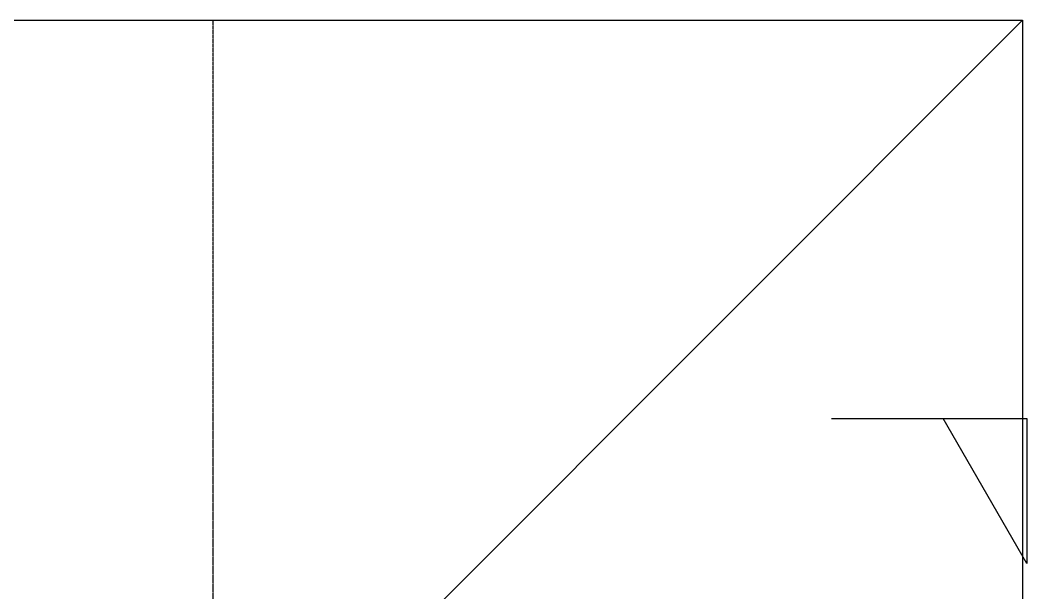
# Model space of a CAD drawing. Extents: x -668440 to 1010955, y -1678500 to 210463.
# Drawn here: x -559293 to -548098, y -891443 to -885079 of the extents above; entities that cross this region are included whole.
import ezdxf

# ---------------------------------------------------------------- set-up
doc = ezdxf.new("R2010")
doc.units = 0
doc.header["$MEASUREMENT"] = 0
doc.linetypes.add('CENTER', pattern=[2, 1.25, -0.25, 0.25, -0.25])
doc.layers.get('0').update_dxf_attribs({"color": 3, "linetype": 'CONTINUOUS'})
doc.layers.add('00_ADDL', color=253, linetype='CONTINUOUS', plot=False)
doc.layers.add('100', color=5, linetype='CENTER')
doc.layers.add('_1-3_L-CS', color=1, linetype='CONTINUOUS')

# ---------------------------------------------------------------- blocks, each defined once
blk = doc.blocks.new('剛接合部C1Y')
at = {"layer": '00_ADDL'}
blk.add_line((-221884.62063, -393132.59222), (-223684.62063, -394932.59222), dxfattribs=at)
blk.add_lwpolyline([(-223684.62063, -394932.59222), (-223684.62063, -393132.59222), (-221884.62063, -393132.59222), (-221884.62063, -394932.59222)], close=True, dxfattribs=at)
at = {"layer": '100'}
blk.add_line((-222784.62063, -397002.59222), (-222784.62063, -393132.59222), dxfattribs=at)
at = {"layer": '_1-3_L-CS'}
for p, q in [((-222096.80618, -393575.29403), (-221879.67102, -393575.29403)), ((-221879.67102, -393736.36381), (-221972.6647, -393575.29403)), ((-221879.67102, -393575.29403), (-221879.67102, -393736.36381))]:
    blk.add_line(p, q, dxfattribs=at)

msp = doc.modelspace()

# ---------------------------------------------------------------- block references
at = {"xscale": 10, "yscale": 10, "zscale": 10}
msp.add_blockref('剛接合部C1Y', (1670698.6842, 3046247.35843, 5600), dxfattribs=at)

doc.saveas('drawing.dxf')
